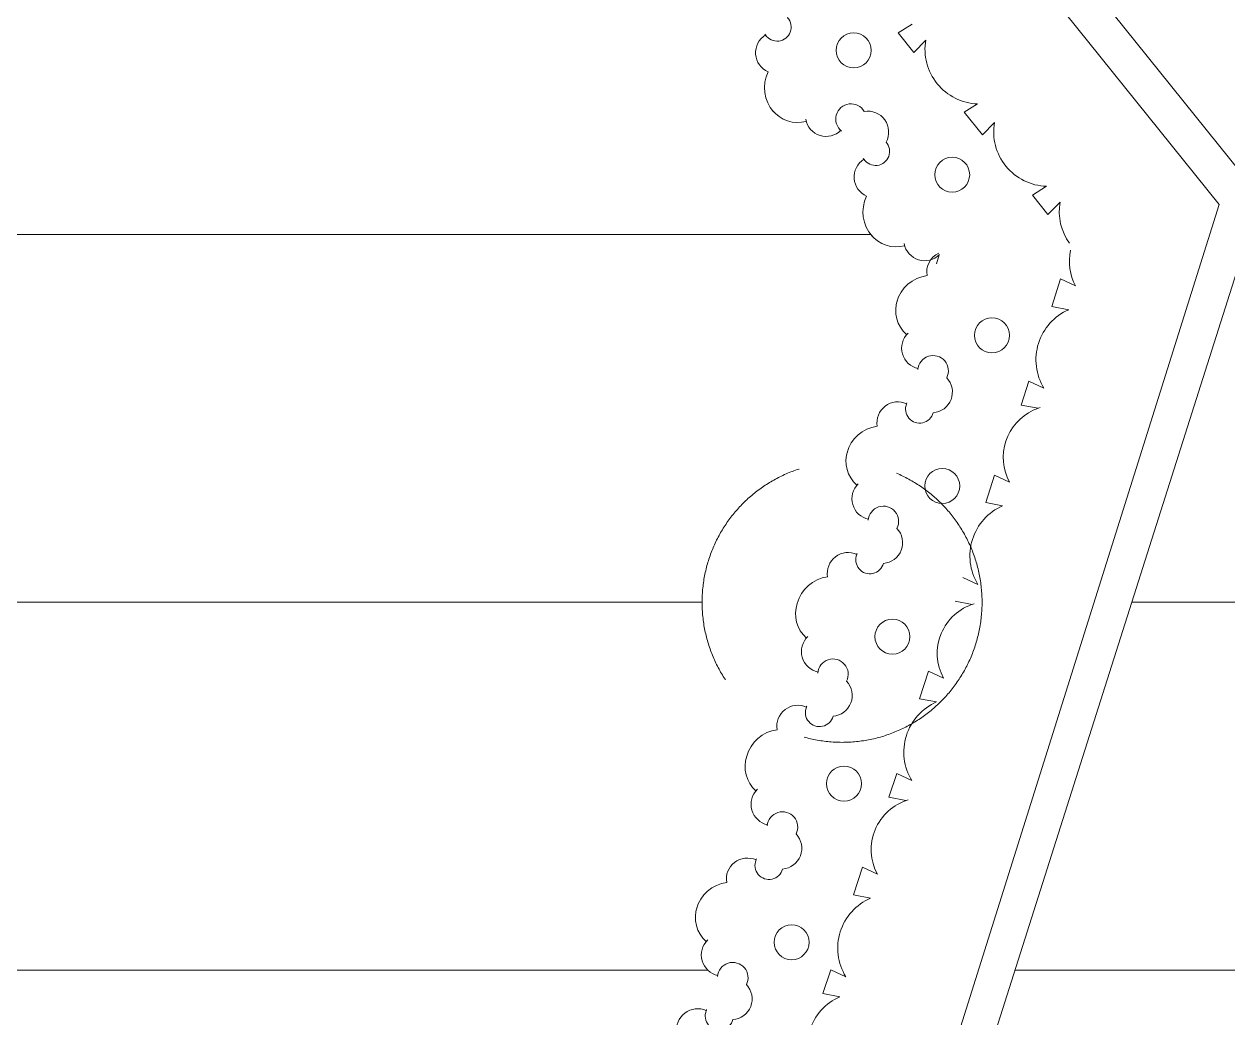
# Model space of a CAD drawing. Header units: millimetres. Extents: x 2399 to 111977, y 1313 to 59551.
# Drawn here: x 15954 to 17271, y 38151 to 39237 of the extents above; entities that cross this region are included whole.
import ezdxf

# ---------------------------------------------------------------- set-up
doc = ezdxf.new("R2010")
doc.units = ezdxf.units.MM
doc.linetypes.add('Невидимая', pattern=[391.222223, 282.222223, -109])
doc.layers.add('main line', color=7, linetype='Continuous', lineweight=13)

msp = doc.modelspace()

# ---------------------------------------------------------------- linework, layer by layer
at = {"layer": 'main line', "color": 7, "linetype": 'Continuous', "lineweight": 13}
for p, q in [((15538.79, 41248.5074), (17305.9715, 39048.0426)), ((15545.2827, 41175.9585), (17260.9173, 39039.6791)), ((16910.0332, 39227.4174), (16925.4443, 39236.9491)), ((16926.9789, 39206.0097), (16910.0332, 39227.4174)), ((16940.1903, 39219.5539), (16926.9789, 39206.0097)), ((16982.3032, 39140.5295), (16996.9066, 39149.7558)), ((17002.0906, 39115.8923), (16982.3032, 39140.5295)), ((17015.302, 39129.4365), (17002.0906, 39115.8923)), ((17056.8362, 39050.0991), (17072.2472, 39059.6307)), ((17056.8362, 39050.0991), (17072.2472, 39059.6307)), ((17305.9715, 39048.0426), (16938.0698, 37888.8415)), ((17073.7819, 39028.6913), (17056.8362, 39050.0991)), ((17073.7819, 39028.6913), (17056.8362, 39050.0991)), ((17086.9933, 39042.2355), (17073.7819, 39028.6913)), ((17086.9933, 39042.2355), (17073.7819, 39028.6913)), ((17260.9173, 39039.6791), (16904.519, 37907.1933)), ((14208.9924, 39006.9339), (16880.048, 39006.9339)), ((16951.8475, 38974.8423), (16954.7552, 38984.7638)), ((16954.404, 38983.5655), (16954.7552, 38984.7638)), ((17077.9241, 38928.3886), (17087.6421, 38958.4567)), ((17087.6421, 38958.4567), (17104.0724, 38950.8147)), ((17096.499, 38924.7888), (17077.9241, 38928.3886)), ((17044.4376, 38820.5818), (17053.018, 38846.5014)), ((17053.018, 38846.5014), (17069.4482, 38838.8594)), ((17063.0126, 38816.9819), (17044.4376, 38820.5818)), ((17005.6911, 38713.9997), (17015.4091, 38744.0678)), ((17015.4091, 38744.0678), (17031.8394, 38736.4258)), ((17024.2661, 38710.3999), (17005.6911, 38713.9997)), ((16980.785, 38632.1125), (16997.2153, 38624.4705)), ((14394.9321, 38604.9569), (16695.6333, 38604.9569)), ((16990.7796, 38602.593), (16972.2046, 38606.1929)), ((17165.3471, 38604.9569), (17820.4891, 38604.9569)), ((16933.4581, 38499.6108), (16943.1762, 38529.6789)), ((16943.1762, 38529.6789), (16959.6064, 38522.0369)), ((16952.0331, 38496.011), (16933.4581, 38499.6108)), ((16899.9717, 38391.804), (16908.5521, 38417.7236)), ((16908.5521, 38417.7236), (16924.9823, 38410.0816)), ((16918.5466, 38388.2041), (16899.9717, 38391.804)), ((16861.2252, 38285.2219), (16870.9432, 38315.29)), ((16870.9432, 38315.29), (16887.3734, 38307.648)), ((16879.8001, 38281.6221), (16861.2252, 38285.2219)), ((14340.642, 38202.9799), (16701.764, 38202.9799)), ((16827.7387, 38177.4151), (16836.3191, 38203.3347)), ((16836.3191, 38203.3347), (16852.7493, 38195.6927)), ((17037.7696, 38202.9799), (17820.4891, 38202.9799)), ((16846.3137, 38173.8152), (16827.7387, 38177.4151))]:
    msp.add_line(p, q, dxfattribs=at)
at = {"layer": 'main line', "color": 7, "linetype": 'Continuous', "lineweight": 13, "flags": 128}
for points in [[(16740.473, 39255.8228, -1.219803903), (16765.1947, 39277.2468, -0.63216014), (16789.0771, 39243.905, -1.067465283), (16764.8867, 39225.0272, 0.60309642), (16767.7906, 39184.7174)], [(16740.473, 39255.8228, -1.219803903), (16765.1947, 39277.2468, -0.63216014), (16789.0771, 39243.905, -1.067465283), (16764.8867, 39225.0272, 0.60309642), (16767.7906, 39184.7174)], [(16740.473, 39255.8228, -1.219803903), (16765.1947, 39277.2468, -0.63216014), (16789.0771, 39243.905, -1.067465283), (16764.8867, 39225.0272, 0.60309642), (16767.7906, 39184.7174)], [(16740.473, 39255.8228, -1.219803903), (16765.1947, 39277.2468, -0.63216014), (16789.0771, 39243.905, -1.067465283), (16764.8867, 39225.0272, 0.60309642), (16767.7906, 39184.7174)], [(16740.473, 39255.8228, -1.219803903), (16765.1947, 39277.2468, -0.63216014), (16789.0771, 39243.905, -1.067465283), (16764.8867, 39225.0272, 0.60309642), (16767.7906, 39184.7174)], [(16740.473, 39255.8228, -1.219803903), (16765.1947, 39277.2468, -0.63216014), (16789.0771, 39243.905, -1.067465283), (16764.8867, 39225.0272, 0.60309642), (16767.7906, 39184.7174)], [(16764.1427, 39225.9658, 0.017938026), (16764.6793, 39224.8964)], [(16764.1427, 39225.9658, 0.017938026), (16764.6793, 39224.8964)], [(16764.1427, 39225.9658, 0.017938026), (16764.6793, 39224.8964)], [(16764.1427, 39225.9658, 0.017938026), (16764.6793, 39224.8964)], [(16764.1427, 39225.9658, 0.017938026), (16764.6793, 39224.8964)], [(16764.1427, 39225.9658, 0.017938026), (16764.6793, 39224.8964)], [(16773.8436, 39141.1158, -0.304535594), (16767.7906, 39184.7174)], [(16773.8436, 39141.1158, -0.304535594), (16767.7906, 39184.7174)], [(16773.8436, 39141.1158, -0.304535594), (16767.7906, 39184.7174)], [(16773.8436, 39141.1158, -0.304535594), (16767.7906, 39184.7174)], [(16773.8436, 39141.1158, -0.304535594), (16767.7906, 39184.7174)], [(16773.8436, 39141.1158, -0.304535594), (16767.7906, 39184.7174)], [(16848.2023, 39119.9327, -1.219803903), (16872.9241, 39141.3568, -0.63216014), (16896.8064, 39108.0149, -1.067465283), (16872.6161, 39089.1372, 0.60309642), (16875.5199, 39048.8274)], [(16848.2023, 39119.9327, -1.219803903), (16872.9241, 39141.3568, -0.63216014), (16896.8064, 39108.0149, -1.067465283), (16872.6161, 39089.1372, 0.60309642), (16875.5199, 39048.8274)], [(16848.2023, 39119.9327, -1.219803903), (16872.9241, 39141.3568, -0.63216014), (16896.8064, 39108.0149, -1.067465283), (16872.6161, 39089.1372, 0.60309642), (16875.5199, 39048.8274)], [(16848.2023, 39119.9327, -1.219803903), (16872.9241, 39141.3568, -0.63216014), (16896.8064, 39108.0149, -1.067465283), (16872.6161, 39089.1372, 0.60309642), (16875.5199, 39048.8274)], [(16848.2023, 39119.9327, -1.219803903), (16872.9241, 39141.3568, -0.63216014), (16896.8064, 39108.0149, -1.067465283), (16872.6161, 39089.1372, 0.60309642), (16875.5199, 39048.8274)], [(16848.2023, 39119.9327, -1.219803903), (16872.9241, 39141.3568, -0.63216014), (16896.8064, 39108.0149, -1.067465283), (16872.6161, 39089.1372, 0.60309642), (16875.5199, 39048.8274)], [(16809.4157, 39130.626, -0.304535594), (16772.3186, 39143.0393)], [(16809.4157, 39130.626, -0.304535594), (16772.3186, 39143.0393)], [(16809.4157, 39130.626, -0.304535594), (16772.3186, 39143.0393)], [(16809.4157, 39130.626, -0.304535594), (16772.3186, 39143.0393)], [(16809.4157, 39130.626, -0.304535594), (16772.3186, 39143.0393)], [(16809.4157, 39130.626, -0.304535594), (16772.3186, 39143.0393)], [(16847.4583, 39120.8713, -0.60309642), (16808.874, 39132.8948)], [(16847.4583, 39120.8713, -0.60309642), (16808.874, 39132.8948)], [(16847.4583, 39120.8713, -0.60309642), (16808.874, 39132.8948)], [(16847.4583, 39120.8713, -0.60309642), (16808.874, 39132.8948)], [(16847.4583, 39120.8713, -0.60309642), (16808.874, 39132.8948)], [(16847.4583, 39120.8713, -0.60309642), (16808.874, 39132.8948)], [(16871.872, 39090.0757, 0.017938026), (16872.4086, 39089.0063)], [(16871.872, 39090.0757, 0.017938026), (16872.4086, 39089.0063)], [(16871.872, 39090.0757, 0.017938026), (16872.4086, 39089.0063)], [(16871.872, 39090.0757, 0.017938026), (16872.4086, 39089.0063)], [(16871.872, 39090.0757, 0.017938026), (16872.4086, 39089.0063)], [(16871.872, 39090.0757, 0.017938026), (16872.4086, 39089.0063)], [(16881.5729, 39005.2257, -0.304535594), (16875.5199, 39048.8274)], [(16881.5729, 39005.2257, -0.304535594), (16875.5199, 39048.8274)], [(16881.5729, 39005.2257, -0.304535594), (16875.5199, 39048.8274)], [(16881.5729, 39005.2257, -0.304535594), (16875.5199, 39048.8274)], [(16881.5729, 39005.2257, -0.304535594), (16875.5199, 39048.8274)], [(16881.5729, 39005.2257, -0.304535594), (16875.5199, 39048.8274)], [(16917.1451, 38994.736, -0.304535594), (16880.048, 39007.1493)], [(16917.1451, 38994.736, -0.304535594), (16880.048, 39007.1493)], [(16917.1451, 38994.736, -0.304535594), (16880.048, 39007.1493)], [(16917.1451, 38994.736, -0.304535594), (16880.048, 39007.1493)], [(16917.1451, 38994.736, -0.304535594), (16880.048, 39007.1493)], [(16917.1451, 38994.736, -0.304535594), (16880.048, 39007.1493)], [(16917.1451, 38994.736, -0.304535594), (16880.048, 39007.1493)], [(16917.1451, 38994.736, -0.304535594), (16880.048, 39007.1493)], [(16917.1451, 38994.736, -0.304535594), (16880.048, 39007.1493)], [(16917.1451, 38994.736, -0.304535594), (16880.048, 39007.1493)], [(16917.1451, 38994.736, -0.304535594), (16880.048, 39007.1493)], [(16917.1451, 38994.736, -0.304535594), (16880.048, 39007.1493)], [(16955.1876, 38984.9813, -0.60309642), (16916.6033, 38997.0047)], [(16955.1876, 38984.9813, -0.60309642), (16916.6033, 38997.0047)], [(16955.1876, 38984.9813, -0.60309642), (16916.6033, 38997.0047)], [(16955.1876, 38984.9813, -0.60309642), (16916.6033, 38997.0047)], [(16955.1876, 38984.9813, -0.60309642), (16916.6033, 38997.0047)], [(16955.1876, 38984.9813, -0.60309642), (16916.6033, 38997.0047)], [(16955.1876, 38984.9813, -0.60309642), (16916.6033, 38997.0047)], [(16955.1876, 38984.9813, -0.60309642), (16916.6033, 38997.0047)], [(16955.1876, 38984.9813, -0.60309642), (16916.6033, 38997.0047)], [(16955.1876, 38984.9813, -0.60309642), (16916.6033, 38997.0047)], [(16955.1876, 38984.9813, -0.60309642), (16916.6033, 38997.0047)], [(16955.1876, 38984.9813, -0.60309642), (16916.6033, 38997.0047)], [(16954.5007, 38986.6327, 0.338780415), (16941.547, 38962.0667)], [(16954.5007, 38986.6327, 0.338780415), (16941.547, 38962.0667)], [(16954.5007, 38986.6327, 0.338780415), (16941.547, 38962.0667)], [(16954.5007, 38986.6327, 0.338780415), (16941.547, 38962.0667)], [(16954.5007, 38986.6327, 0.338780415), (16941.547, 38962.0667)], [(16954.5007, 38986.6327, 0.338780415), (16941.547, 38962.0667)], [(16908.4375, 38933.058, -0.304535594), (16941.547, 38962.0667)], [(16908.4375, 38933.058, -0.304535594), (16941.547, 38962.0667)], [(16908.4375, 38933.058, -0.304535594), (16941.547, 38962.0667)], [(16908.4375, 38933.058, -0.304535594), (16941.547, 38962.0667)], [(16908.4375, 38933.058, -0.304535594), (16941.547, 38962.0667)], [(16908.4375, 38933.058, -0.304535594), (16941.547, 38962.0667)], [(16919.2121, 38897.5711, -0.304535594), (16909.2073, 38935.389)], [(16919.2121, 38897.5711, -0.304535594), (16909.2073, 38935.389)], [(16919.2121, 38897.5711, -0.304535594), (16909.2073, 38935.389)], [(16919.2121, 38897.5711, -0.304535594), (16909.2073, 38935.389)], [(16919.2121, 38897.5711, -0.304535594), (16909.2073, 38935.389)], [(16919.2121, 38897.5711, -0.304535594), (16909.2073, 38935.389)], [(16931.9579, 38860.4237, -0.60309642), (16920.8103, 38899.2701)], [(16931.9579, 38860.4237, -0.60309642), (16920.8103, 38899.2701)], [(16931.9579, 38860.4237, -0.60309642), (16920.8103, 38899.2701)], [(16931.9579, 38860.4237, -0.60309642), (16920.8103, 38899.2701)], [(16931.9579, 38860.4237, -0.60309642), (16920.8103, 38899.2701)], [(16931.9579, 38860.4237, -0.60309642), (16920.8103, 38899.2701)], [(16931.5823, 38859.2864, -1.219803903), (16963.0645, 38850.3967, -0.63216014), (16948.3221, 38812.1253, -1.067465283), (16919.2596, 38821.9695, 0.60309642), (16887.171, 38797.4005)], [(16931.5823, 38859.2864, -1.219803903), (16963.0645, 38850.3967, -0.63216014), (16948.3221, 38812.1253, -1.067465283), (16919.2596, 38821.9695, 0.60309642), (16887.171, 38797.4005)], [(16931.5823, 38859.2864, -1.219803903), (16963.0645, 38850.3967, -0.63216014), (16948.3221, 38812.1253, -1.067465283), (16919.2596, 38821.9695, 0.60309642), (16887.171, 38797.4005)], [(16931.5823, 38859.2864, -1.219803903), (16963.0645, 38850.3967, -0.63216014), (16948.3221, 38812.1253, -1.067465283), (16919.2596, 38821.9695, 0.60309642), (16887.171, 38797.4005)], [(16931.5823, 38859.2864, -1.219803903), (16963.0645, 38850.3967, -0.63216014), (16948.3221, 38812.1253, -1.067465283), (16919.2596, 38821.9695, 0.60309642), (16887.171, 38797.4005)], [(16931.5823, 38859.2864, -1.219803903), (16963.0645, 38850.3967, -0.63216014), (16948.3221, 38812.1253, -1.067465283), (16919.2596, 38821.9695, 0.60309642), (16887.171, 38797.4005)], [(16919.6351, 38823.1068, 0.017938026), (16919.0362, 38822.071)], [(16919.6351, 38823.1068, 0.017938026), (16919.0362, 38822.071)], [(16919.6351, 38823.1068, 0.017938026), (16919.0362, 38822.071)], [(16919.6351, 38823.1068, 0.017938026), (16919.0362, 38822.071)], [(16919.6351, 38823.1068, 0.017938026), (16919.0362, 38822.071)], [(16919.6351, 38823.1068, 0.017938026), (16919.0362, 38822.071)], [(16854.0615, 38768.3919, -0.304535594), (16887.171, 38797.4005)], [(16854.0615, 38768.3919, -0.304535594), (16887.171, 38797.4005)], [(16854.0615, 38768.3919, -0.304535594), (16887.171, 38797.4005)], [(16854.0615, 38768.3919, -0.304535594), (16887.171, 38797.4005)], [(16854.0615, 38768.3919, -0.304535594), (16887.171, 38797.4005)], [(16854.0615, 38768.3919, -0.304535594), (16887.171, 38797.4005)], [(16864.836, 38732.905, -0.304535594), (16854.8312, 38770.7228)], [(16864.836, 38732.905, -0.304535594), (16854.8312, 38770.7228)], [(16864.836, 38732.905, -0.304535594), (16854.8312, 38770.7228)], [(16864.836, 38732.905, -0.304535594), (16854.8312, 38770.7228)], [(16864.836, 38732.905, -0.304535594), (16854.8312, 38770.7228)], [(16864.836, 38732.905, -0.304535594), (16854.8312, 38770.7228)], [(16877.5818, 38695.7575, -0.60309642), (16866.4342, 38734.6039)], [(16877.5818, 38695.7575, -0.60309642), (16866.4342, 38734.6039)], [(16877.5818, 38695.7575, -0.60309642), (16866.4342, 38734.6039)], [(16877.5818, 38695.7575, -0.60309642), (16866.4342, 38734.6039)], [(16877.5818, 38695.7575, -0.60309642), (16866.4342, 38734.6039)], [(16877.5818, 38695.7575, -0.60309642), (16866.4342, 38734.6039)], [(16877.2062, 38694.6202, -1.219803903), (16908.6884, 38685.7306, -0.63216014), (16893.946, 38647.4591, -1.067465283), (16864.8835, 38657.3033, 0.60309642), (16832.7949, 38632.7344)], [(16877.2062, 38694.6202, -1.219803903), (16908.6884, 38685.7306, -0.63216014), (16893.946, 38647.4591, -1.067465283), (16864.8835, 38657.3033, 0.60309642), (16832.7949, 38632.7344)], [(16877.2062, 38694.6202, -1.219803903), (16908.6884, 38685.7306, -0.63216014), (16893.946, 38647.4591, -1.067465283), (16864.8835, 38657.3033, 0.60309642), (16832.7949, 38632.7344)], [(16877.2062, 38694.6202, -1.219803903), (16908.6884, 38685.7306, -0.63216014), (16893.946, 38647.4591, -1.067465283), (16864.8835, 38657.3033, 0.60309642), (16832.7949, 38632.7344)], [(16877.2062, 38694.6202, -1.219803903), (16908.6884, 38685.7306, -0.63216014), (16893.946, 38647.4591, -1.067465283), (16864.8835, 38657.3033, 0.60309642), (16832.7949, 38632.7344)], [(16877.2062, 38694.6202, -1.219803903), (16908.6884, 38685.7306, -0.63216014), (16893.946, 38647.4591, -1.067465283), (16864.8835, 38657.3033, 0.60309642), (16832.7949, 38632.7344)], [(16865.259, 38658.4406, 0.017938026), (16864.6602, 38657.4048)], [(16865.259, 38658.4406, 0.017938026), (16864.6602, 38657.4048)], [(16865.259, 38658.4406, 0.017938026), (16864.6602, 38657.4048)], [(16865.259, 38658.4406, 0.017938026), (16864.6602, 38657.4048)], [(16865.259, 38658.4406, 0.017938026), (16864.6602, 38657.4048)], [(16865.259, 38658.4406, 0.017938026), (16864.6602, 38657.4048)], [(16799.6854, 38603.7257, -0.304535594), (16832.7949, 38632.7344)], [(16799.6854, 38603.7257, -0.304535594), (16832.7949, 38632.7344)], [(16799.6854, 38603.7257, -0.304535594), (16832.7949, 38632.7344)], [(16799.6854, 38603.7257, -0.304535594), (16832.7949, 38632.7344)], [(16799.6854, 38603.7257, -0.304535594), (16832.7949, 38632.7344)], [(16799.6854, 38603.7257, -0.304535594), (16832.7949, 38632.7344)], [(16809.6902, 38565.9078, -0.304535594), (16799.6854, 38603.7257)], [(16809.6902, 38565.9078, -0.304535594), (16799.6854, 38603.7257)], [(16809.6902, 38565.9078, -0.304535594), (16799.6854, 38603.7257)], [(16809.6902, 38565.9078, -0.304535594), (16799.6854, 38603.7257)], [(16809.6902, 38565.9078, -0.304535594), (16799.6854, 38603.7257)], [(16809.6902, 38565.9078, -0.304535594), (16799.6854, 38603.7257)], [(16822.436, 38528.7604, -0.60309642), (16811.2884, 38567.6068)], [(16822.436, 38528.7604, -0.60309642), (16811.2884, 38567.6068)], [(16822.436, 38528.7604, -0.60309642), (16811.2884, 38567.6068)], [(16822.436, 38528.7604, -0.60309642), (16811.2884, 38567.6068)], [(16822.436, 38528.7604, -0.60309642), (16811.2884, 38567.6068)], [(16822.436, 38528.7604, -0.60309642), (16811.2884, 38567.6068)], [(16822.0604, 38527.6231, -1.219803903), (16853.5426, 38518.7334, -0.63216014), (16838.8002, 38480.462, -1.067465283), (16809.7377, 38490.3062, 0.60309642), (16777.6491, 38465.7373)], [(16822.0604, 38527.6231, -1.219803903), (16853.5426, 38518.7334, -0.63216014), (16838.8002, 38480.462, -1.067465283), (16809.7377, 38490.3062, 0.60309642), (16777.6491, 38465.7373)], [(16822.0604, 38527.6231, -1.219803903), (16853.5426, 38518.7334, -0.63216014), (16838.8002, 38480.462, -1.067465283), (16809.7377, 38490.3062, 0.60309642), (16777.6491, 38465.7373)], [(16822.0604, 38527.6231, -1.219803903), (16853.5426, 38518.7334, -0.63216014), (16838.8002, 38480.462, -1.067465283), (16809.7377, 38490.3062, 0.60309642), (16777.6491, 38465.7373)], [(16822.0604, 38527.6231, -1.219803903), (16853.5426, 38518.7334, -0.63216014), (16838.8002, 38480.462, -1.067465283), (16809.7377, 38490.3062, 0.60309642), (16777.6491, 38465.7373)], [(16822.0604, 38527.6231, -1.219803903), (16853.5426, 38518.7334, -0.63216014), (16838.8002, 38480.462, -1.067465283), (16809.7377, 38490.3062, 0.60309642), (16777.6491, 38465.7373)], [(16810.1132, 38491.4435, 0.017938026), (16809.5144, 38490.4077)], [(16810.1132, 38491.4435, 0.017938026), (16809.5144, 38490.4077)], [(16810.1132, 38491.4435, 0.017938026), (16809.5144, 38490.4077)], [(16810.1132, 38491.4435, 0.017938026), (16809.5144, 38490.4077)], [(16810.1132, 38491.4435, 0.017938026), (16809.5144, 38490.4077)], [(16810.1132, 38491.4435, 0.017938026), (16809.5144, 38490.4077)], [(16744.5396, 38436.7286, -0.304535594), (16777.6491, 38465.7373)], [(16744.5396, 38436.7286, -0.304535594), (16777.6491, 38465.7373)], [(16744.5396, 38436.7286, -0.304535594), (16777.6491, 38465.7373)], [(16744.5396, 38436.7286, -0.304535594), (16777.6491, 38465.7373)], [(16744.5396, 38436.7286, -0.304535594), (16777.6491, 38465.7373)], [(16744.5396, 38436.7286, -0.304535594), (16777.6491, 38465.7373)], [(16754.5444, 38398.9107, -0.304535594), (16744.5396, 38436.7286)], [(16754.5444, 38398.9107, -0.304535594), (16744.5396, 38436.7286)], [(16754.5444, 38398.9107, -0.304535594), (16744.5396, 38436.7286)], [(16754.5444, 38398.9107, -0.304535594), (16744.5396, 38436.7286)], [(16754.5444, 38398.9107, -0.304535594), (16744.5396, 38436.7286)], [(16754.5444, 38398.9107, -0.304535594), (16744.5396, 38436.7286)], [(16767.2902, 38361.7633, -0.60309642), (16756.1426, 38400.6097)], [(16767.2902, 38361.7633, -0.60309642), (16756.1426, 38400.6097)], [(16767.2902, 38361.7633, -0.60309642), (16756.1426, 38400.6097)], [(16767.2902, 38361.7633, -0.60309642), (16756.1426, 38400.6097)], [(16767.2902, 38361.7633, -0.60309642), (16756.1426, 38400.6097)], [(16767.2902, 38361.7633, -0.60309642), (16756.1426, 38400.6097)], [(16766.9146, 38360.626, -1.219803903), (16798.3968, 38351.7363, -0.63216014), (16783.6544, 38313.4649, -1.067465283), (16754.5919, 38323.3091, 0.60309642), (16722.5033, 38298.7401)], [(16766.9146, 38360.626, -1.219803903), (16798.3968, 38351.7363, -0.63216014), (16783.6544, 38313.4649, -1.067465283), (16754.5919, 38323.3091, 0.60309642), (16722.5033, 38298.7401)], [(16766.9146, 38360.626, -1.219803903), (16798.3968, 38351.7363, -0.63216014), (16783.6544, 38313.4649, -1.067465283), (16754.5919, 38323.3091, 0.60309642), (16722.5033, 38298.7401)], [(16766.9146, 38360.626, -1.219803903), (16798.3968, 38351.7363, -0.63216014), (16783.6544, 38313.4649, -1.067465283), (16754.5919, 38323.3091, 0.60309642), (16722.5033, 38298.7401)], [(16766.9146, 38360.626, -1.219803903), (16798.3968, 38351.7363, -0.63216014), (16783.6544, 38313.4649, -1.067465283), (16754.5919, 38323.3091, 0.60309642), (16722.5033, 38298.7401)], [(16766.9146, 38360.626, -1.219803903), (16798.3968, 38351.7363, -0.63216014), (16783.6544, 38313.4649, -1.067465283), (16754.5919, 38323.3091, 0.60309642), (16722.5033, 38298.7401)], [(16754.9674, 38324.4464, 0.017938026), (16754.3685, 38323.4106)], [(16754.9674, 38324.4464, 0.017938026), (16754.3685, 38323.4106)], [(16754.9674, 38324.4464, 0.017938026), (16754.3685, 38323.4106)], [(16754.9674, 38324.4464, 0.017938026), (16754.3685, 38323.4106)], [(16754.9674, 38324.4464, 0.017938026), (16754.3685, 38323.4106)], [(16754.9674, 38324.4464, 0.017938026), (16754.3685, 38323.4106)], [(16689.3938, 38269.7315, -0.304535594), (16722.5033, 38298.7401)], [(16689.3938, 38269.7315, -0.304535594), (16722.5033, 38298.7401)], [(16689.3938, 38269.7315, -0.304535594), (16722.5033, 38298.7401)], [(16689.3938, 38269.7315, -0.304535594), (16722.5033, 38298.7401)], [(16689.3938, 38269.7315, -0.304535594), (16722.5033, 38298.7401)], [(16689.3938, 38269.7315, -0.304535594), (16722.5033, 38298.7401)], [(16700.1683, 38234.2446, -0.304535594), (16690.1635, 38272.0624)], [(16700.1683, 38234.2446, -0.304535594), (16690.1635, 38272.0624)], [(16700.1683, 38234.2446, -0.304535594), (16690.1635, 38272.0624)], [(16700.1683, 38234.2446, -0.304535594), (16690.1635, 38272.0624)], [(16700.1683, 38234.2446, -0.304535594), (16690.1635, 38272.0624)], [(16700.1683, 38234.2446, -0.304535594), (16690.1635, 38272.0624)], [(16712.9141, 38197.0971, -0.60309642), (16701.7665, 38235.9435)], [(16712.9141, 38197.0971, -0.60309642), (16701.7665, 38235.9435)], [(16712.9141, 38197.0971, -0.60309642), (16701.7665, 38235.9435)], [(16712.9141, 38197.0971, -0.60309642), (16701.7665, 38235.9435)], [(16712.9141, 38197.0971, -0.60309642), (16701.7665, 38235.9435)], [(16712.9141, 38197.0971, -0.60309642), (16701.7665, 38235.9435)], [(16712.5385, 38195.9598, -1.219803903), (16744.0207, 38187.0702, -0.63216014), (16729.2783, 38148.7987, -1.067465283), (16700.2158, 38158.6429, 0.60309642), (16668.1272, 38134.074)], [(16712.5385, 38195.9598, -1.219803903), (16744.0207, 38187.0702, -0.63216014), (16729.2783, 38148.7987, -1.067465283), (16700.2158, 38158.6429, 0.60309642), (16668.1272, 38134.074)], [(16712.5385, 38195.9598, -1.219803903), (16744.0207, 38187.0702, -0.63216014), (16729.2783, 38148.7987, -1.067465283), (16700.2158, 38158.6429, 0.60309642), (16668.1272, 38134.074)], [(16712.5385, 38195.9598, -1.219803903), (16744.0207, 38187.0702, -0.63216014), (16729.2783, 38148.7987, -1.067465283), (16700.2158, 38158.6429, 0.60309642), (16668.1272, 38134.074)], [(16712.5385, 38195.9598, -1.219803903), (16744.0207, 38187.0702, -0.63216014), (16729.2783, 38148.7987, -1.067465283), (16700.2158, 38158.6429, 0.60309642), (16668.1272, 38134.074)], [(16712.5385, 38195.9598, -1.219803903), (16744.0207, 38187.0702, -0.63216014), (16729.2783, 38148.7987, -1.067465283), (16700.2158, 38158.6429, 0.60309642), (16668.1272, 38134.074)], [(16700.5913, 38159.7802, 0.017938026), (16699.9925, 38158.7444)], [(16700.5913, 38159.7802, 0.017938026), (16699.9925, 38158.7444)], [(16700.5913, 38159.7802, 0.017938026), (16699.9925, 38158.7444)], [(16700.5913, 38159.7802, 0.017938026), (16699.9925, 38158.7444)], [(16700.5913, 38159.7802, 0.017938026), (16699.9925, 38158.7444)], [(16700.5913, 38159.7802, 0.017938026), (16699.9925, 38158.7444)]]:
    msp.add_lwpolyline(points, format="xyb", dxfattribs=at)
at = {"layer": 'main line', "color": 7, "linetype": 'Continuous', "lineweight": 13}
for centre in [(16861.3393, 39208.1736), (16861.3393, 39208.1736), (16861.3393, 39208.1736), (16861.3393, 39208.1736), (16861.3393, 39208.1736), (16861.3393, 39208.1736), (16969.0687, 39072.2836), (16969.0687, 39072.2836), (16969.0687, 39072.2836), (16969.0687, 39072.2836), (16969.0687, 39072.2836), (16969.0687, 39072.2836), (17012.5345, 38896.7801), (17012.5345, 38896.7801), (17012.5345, 38896.7801), (17012.5345, 38896.7801), (17012.5345, 38896.7801), (17012.5345, 38896.7801), (16958.1584, 38732.114), (16958.1584, 38732.114), (16958.1584, 38732.114), (16958.1584, 38732.114), (16958.1584, 38732.114), (16958.1584, 38732.114), (16903.7823, 38567.4478), (16903.7823, 38567.4478), (16903.7823, 38567.4478), (16903.7823, 38567.4478), (16903.7823, 38567.4478), (16903.7823, 38567.4478), (16850.7465, 38406.8401), (16850.7465, 38406.8401), (16850.7465, 38406.8401), (16850.7465, 38406.8401), (16850.7465, 38406.8401), (16850.7465, 38406.8401), (16793.4907, 38233.4536), (16793.4907, 38233.4536), (16793.4907, 38233.4536), (16793.4907, 38233.4536), (16793.4907, 38233.4536), (16793.4907, 38233.4536)]:
    msp.add_circle(centre, 19.1338, dxfattribs=at)
at = {"layer": 'main line', "color": 7, "linetype": 'Невидимая', "lineweight": 13}
msp.add_circle((16848.679, 38604.9569), 153.0457, dxfattribs=at)
at = {"layer": 'main line', "color": 7, "linetype": 'Continuous', "lineweight": 13}
for centre, radius, start, end in [((16999.051, 39209.4405), 59.7232, 170.2507046, 267.9422936), ((17074.1627, 39119.3232), 59.7232, 170.2507046, 268.1620957), ((17074.1627, 39119.3232), 59.7232, 170.2507046, 268.1620957), ((17145.854, 39032.1221), 59.7232, 170.2507046, 215.5965938), ((17153.8671, 38977.8551), 56.663, 167.9283861, 208.5035898), ((17120.3806, 38870.0482), 59.7232, 113.5701663, 211.4815574), ((17081.6341, 38763.4662), 56.663, 115.0505564, 208.5035898), ((17081.6341, 38763.4662), 56.663, 106.5915911, 115.0505564), ((17048.1477, 38655.6593), 59.7232, 113.5701663, 211.4815574), ((17009.4012, 38549.0773), 56.663, 106.5915911, 208.5035898), ((17009.4012, 38549.0773), 56.663, 106.5915911, 208.5035898), ((16975.9147, 38441.2704), 59.7232, 113.5701663, 211.4815574), ((16937.1682, 38334.6884), 56.663, 106.5915911, 208.5035898), ((16903.6817, 38226.8815), 59.7232, 113.5701663, 211.4815574), ((16870.1953, 38119.0747), 59.7232, 113.5701663, 211.2617553)]:
    msp.add_arc(centre, radius, start, end, dxfattribs=at)

doc.saveas('drawing.dxf')
